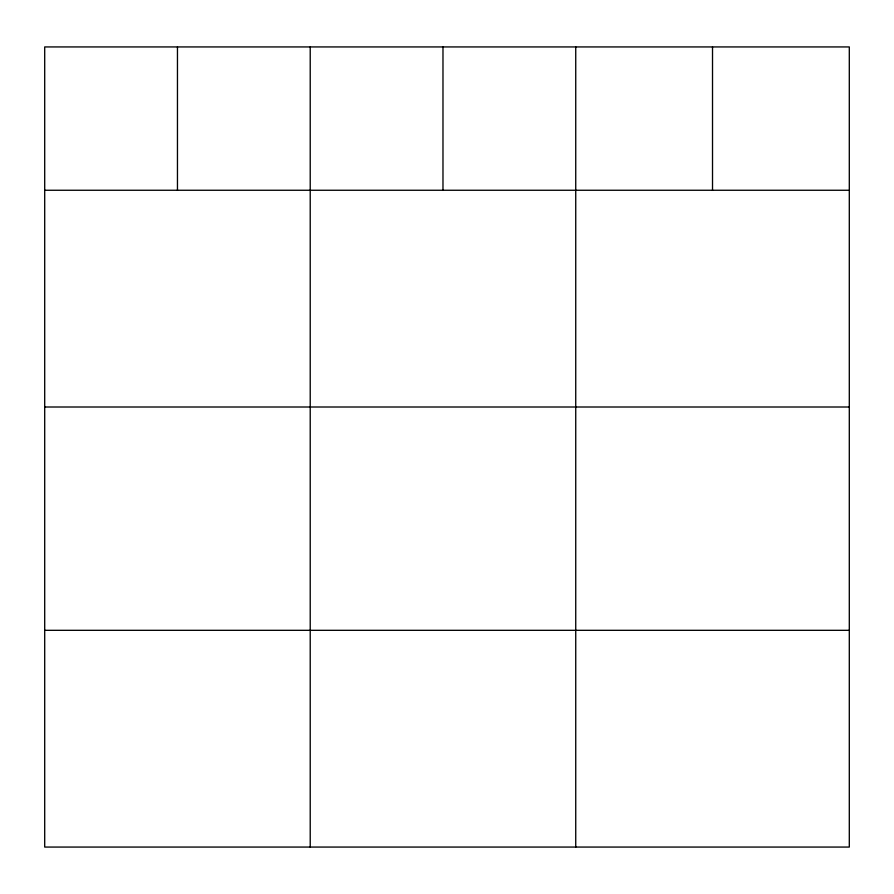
<?xml version="1.0" encoding="UTF-8"?>
<svg xmlns="http://www.w3.org/2000/svg" width="894" height="894" viewBox="0 0 894 894"><rect width="100%" height="100%" fill="white"/><g stroke="black" fill="none" stroke-linecap="round" stroke-linejoin="round"><path stroke-width="1.34" d="M849.3 190.254L849.3 847.065L44.7 847.065L44.7 46.935L849.3 46.935L849.3 190.254L44.7 190.254M44.7 407.005L849.3 407.005M44.7 630.315L849.3 630.315M712.518 46.935L712.518 190.254M575.736 46.935L575.736 847.065M442.977 46.935L442.977 190.254M310.218 46.935L310.218 847.065M177.459 46.935L177.459 190.254"/></g></svg>
